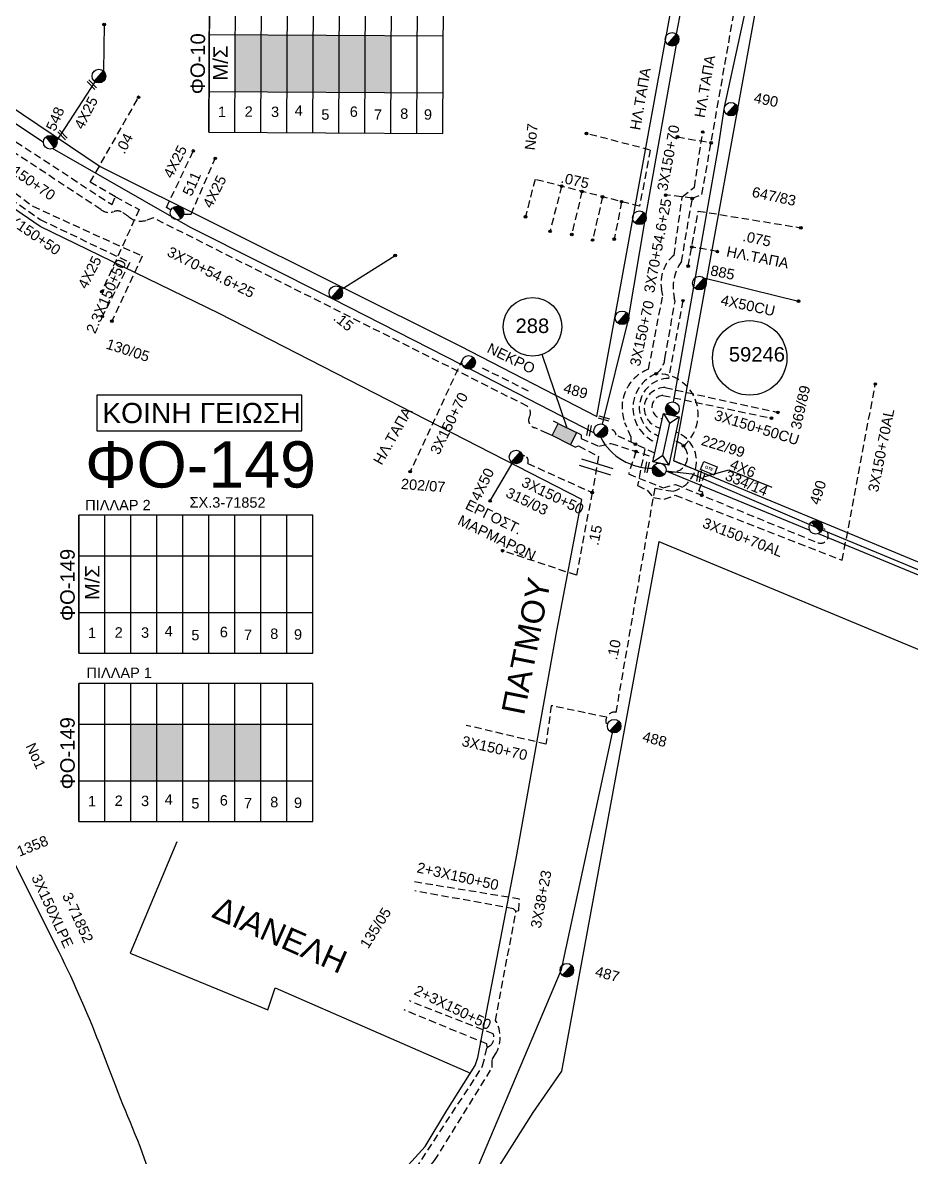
# Model space of a CAD drawing. Header units: millimetres. Extents: x 918 to 3138, y 719 to 1759.
# Drawn here: x 1673.2 to 1827, y 1081.1 to 1277.4 of the extents above; entities that cross this region are included whole.
import ezdxf
from ezdxf.enums import TextEntityAlignment as Align

# ---------------------------------------------------------------- set-up
doc = ezdxf.new("R2010")
doc.units = ezdxf.units.MM
doc.header["$LTSCALE"] = 0.5
doc.linetypes.add('DASHED', pattern=[19.05, 12.7, -6.35])
for name, color, linetype in [('Link Box 4 Διευθύνσεων', 7, 'Continuous'), ('Pillar OTE', 7, 'Continuous'), ('Άγνωστα', 7, 'Continuous'), ('Ασφαλειοκιβώτια Χ.Τ 9 αναχωρήσεων', 7, 'Continuous'), ('Γυμνά εναέρια ΧΤ (3Φ)   4x50CU', 7, 'Continuous'), ('Επιγραφές - Σχήματα', 7, 'Continuous'), ('Καλώδια ΧΤ   3x150+50AL', 7, 'DASHED'), ('Καλώδια ΧΤ   3x150+50CU', 7, 'DASHED'), ('Καλώδια ΧΤ   3x150+70AL', 7, 'DASHED'), ('Μηχανική τομή', 7, 'Continuous'), ('Στύλος ΦΜ', 7, 'Continuous'), ('Στύλος ΦΜ @ 1', 7, 'Continuous'), ('Συνδέσεις', 7, 'Continuous'), ('Συνεστραμμένα ΧΤ   3x70+54.6+25 AL', 7, 'SYN_LINE'), ('Τομή', 7, 'Continuous'), ('Υποσταθμός εναέριος 2 στύλων', 7, 'Continuous'), ('Υποσταθμός πόλεως', 7, 'Continuous'), ('Υπόβαθρο ΔΕΗ', 7, 'Continuous'), ('Υπόγεια Καλώδια Δικτύου ΧΤ   .04', 7, 'DASHED'), ('Υπόγεια Καλώδια Δικτύου ΧΤ   .10', 7, 'DASHED'), ('Υπόγεια Καλώδια Δικτύου ΧΤ   .15', 7, 'DASHED'), ('Υπόγεια καλώδια Παροχών ΧΤ   .075', 7, 'DASHED'), ('Υπόγεια καλώδια Παροχών ΧΤ   4x25', 7, 'DASHED'), ('Υπόγεια καλώδια Παροχών ΧΤ   4x6', 7, 'DASHED')]:
    doc.layers.add(name, color=color, linetype=linetype)
doc.styles.add('arial', font='ARIAL.TTF')
doc.styles.get("Standard").update_dxf_attribs({"font": 'ARIAL.TTF'})
doc.linetypes.add('SYN_LINE', pattern='A,0.5,-0.0001,["/\\/\\/\\/",Standard,S=0.1,R=0,X=0,Y=-0.05],-0.25', length=0.7501)
doc.dimstyles.new('ISO-25', dxfattribs={"dimtxt": 2.5, "dimasz": 2.5, "dimexe": 1.25, "dimexo": 0.625, "dimtad": 1, "dimtxsty": 'Standard', "dimcen": 2.5, "dimadec": 0, "dimazin": 0, "dimtfac": 1, "dimtmove": 0, "dimatfit": 3, "dimfxl": 1, "dimarcsym": 0})

# ---------------------------------------------------------------- blocks, each defined once
blk = doc.blocks.new('ΑΣΦΑΛΕΙΟΚΙΒΩΤΙΟ ΥΠΟΣΤΑΘΜΟΥ 9 ΑΝΑΧΩΡΗΣΕΩΝ')
at = {"layer": 'Ασφαλειοκιβώτια Χ.Τ 9 αναχωρήσεων', "ltscale": 40}
for p, q in [((-23.8, 40.36), (24.02, 40.36)), ((-9.72, 40.36), (-9.72, -40.64)), ((9.94, 40.36), (9.94, -40.64)), ((-23.8, 31.36), (24.02, 31.36)), ((-23.8, 22.36), (24.02, 22.36)), ((-23.8, 13.36), (24.02, 13.36)), ((-23.8, 4.36), (24.02, 4.36)), ((-23.8, -4.64), (24.02, -4.64)), ((-23.8, -13.64), (24.02, -13.64)), ((-23.8, -22.64), (24.02, -22.64)), ((-23.8, -31.64), (24.02, -31.64))]:
    blk.add_line(p, q, dxfattribs=at)
at = {"layer": 'Ασφαλειοκιβώτια Χ.Τ 9 αναχωρήσεων'}
blk.add_lwpolyline([(-23.8, -40.64), (24.02, -40.64), (24.02, 40.36), (-23.8, 40.36)], close=True, dxfattribs=at)
for s, p in [('1', (-18.54, 37.25)), ('2', (-18.39, 27.98)), ('3', (-18.45, 18.85)), ('4', (-17.96, 10.67)), ('5', (-19.3, 1.44)), ('6', (-18.25, -8.4)), ('7', (-19.23, -16.79)), ('8', (-18.84, -25.86)), ('9', (-19.09, -34.08))]:
    blk.add_text(s, height=3.6, rotation=270, dxfattribs=at).set_placement(p)
at = {"layer": 'Ασφαλειοκιβώτια Χ.Τ 9 αναχωρήσεων', "ltscale": 40}
for tag, height, p in [('ΟΝΟΜΑ', 5, (-0.16, 44.31)), ('ΚΕΙΜΕΝΟ 1', 2, (17.06, 35.59)), ('ΚΕΙΜΕΝΟ 2', 2, (17.06, 26.88)), ('ΚΕΙΜΕΝΟ 3', 2, (17.06, 17.69)), ('ΚΕΙΜΕΝΟ 4', 2, (17.06, 8.71)), ('ΚΕΙΜΕΝΟ 5', 2, (17.06, -0.13)), ('ΚΕΙΜΕΝΟ 6', 2, (17.06, -9.05)), ('ΚΕΙΜΕΝΟ 7', 2, (17.06, -18.13)), ('ΚΕΙΜΕΝΟ 8', 2, (17.06, -26.85)), ('ΚΕΙΜΕΝΟ 9', 2, (17.06, -35.99)), ('ΣΧ', 2, (-0.1, -42.64))]:
    blk.add_attdef(tag, text='', height=height, dxfattribs=at).set_placement(p, align=Align.MIDDLE_CENTER)
blk = doc.blocks.new('ΜΗΧΑΝΙΚΗ ΤΟΜΗ')
at = {"layer": 'Μηχανική τομή', "ltscale": 40}
for p, q in [((-1.89, 0.78), (1.89, 0.78)), ((1.89, 0), (-1.89, 0))]:
    blk.add_line(p, q, dxfattribs=at)
blk = doc.blocks.new('ΥΠΑΡΧΩΝ ΤΣΙΜΕΝΤΕΝΙΟΣ ΣΤΥΛΟΣ')
at = {"layer": 'Στύλος ΦΜ'}
blk.add_hatch(color=7, dxfattribs=at).paths.add_polyline_path([(-1.29, -2.28, 0.574793), (2.62, 0, 0.268822), (1.3, 2.27)])
at = {"layer": 'Στύλος ΦΜ', "color": 7}
blk.add_line((-1.29, -2.28), (1.3, 2.27), dxfattribs=at)
blk.add_circle((0, 0), 2.62, dxfattribs=at)
at = {"layer": 'Στύλος ΦΜ', "flags": 4}
for tag, p in [('ΑΡΙΘΜΟΣ', (-4.68, 8.05)), ('ΤΥΠΟΣ', (-4.91, 3.03))]:
    blk.add_attdef(tag, p, '', height=4, dxfattribs=at)
blk = doc.blocks.new('ΥΠΟΣΤΑΘΜΟΣ ΕΝΑΕΡΙΟΣ ΕΠΙ 2 ΣΤΥΛΩΝ')
at = {"layer": 'Υποσταθμός εναέριος 2 στύλων', "linetype": 'Continuous'}
for points in [[(-11.97, -2.11, 0.574793), (-8.45, -0.07, 0.268822), (-9.64, 1.98)], [(9.68, -2.15, 0.574793), (13.19, -0.1, 0.268822), (12.01, 1.95)]]:
    blk.add_hatch(color=256, dxfattribs=at).paths.add_polyline_path(points)
for p, q in [((-11.97, -2.11), (-9.64, 1.98)), ((9.68, -2.15), (12.01, 1.95))]:
    blk.add_line(p, q, dxfattribs=at)
for centre in [(-10.81, -0.07), (10.84, -0.1)]:
    blk.add_circle(centre, 2.36, dxfattribs=at)
at = {"layer": 'Υποσταθμός πόλεως', "linetype": 'Continuous', "ltscale": 40}
blk.add_lwpolyline([(-8.57, 2.82), (8.57, 2.82), (8.57, -2.82), (-8.57, -2.82)], close=True, dxfattribs=at)
for points in [[(-5.75, 0), (-8.57, 2.82)], [(-8.57, -2.82), (-5.75, 0)], [(-5.75, 0), (5.75, 0)], [(5.75, 0), (8.57, 2.82)], [(8.57, -2.82), (5.75, 0)]]:
    blk.add_lwpolyline(points, dxfattribs=at)
at = {"layer": 'Υποσταθμός εναέριος 2 στύλων', "ltscale": 40, "flags": 1}
for tag, p in [('ΜΕΤΑΣΧΗΜΑΤΙΣΜΟΣ', (14.09, 2.51)), ('ΙΣΧΥΣ', (14.07, -0.28)), ('ΑΡΙΘΜΟΣ', (14.19, -3))]:
    blk.add_attdef(tag, p, '', height=1.8, dxfattribs=at)
blk = doc.blocks.new('LINK BOX 4 ΑΝΑΧΩΡΗΣΕΩΝ')
at = {"layer": 'Link Box 4 Διευθύνσεων', "ltscale": 40}
blk.add_hatch(color=256, dxfattribs=at).paths.add_polyline_path([(-3.54, 0), (-3.54, -4.67), (3.54, -4.67), (3.54, 0)])
for p, q in [((-3.54, 0), (-5.33, 0)), ((5.33, 0), (3.54, 0)), ((-3.54, -4.67), (-5.33, -4.67)), ((5.33, -4.67), (3.54, -4.67))]:
    blk.add_line(p, q, dxfattribs=at)
blk.add_lwpolyline([(-3.54, -4.67), (-3.54, 0), (3.54, 0), (3.54, -4.67)], close=True, dxfattribs=at)
blk = doc.blocks.new('_ΣΥΝΔΕΣΗ')
at = {"layer": 'Συνδέσεις', "linetype": 'SYN_LINE', "ltscale": 40}
blk.add_hatch(color=256, dxfattribs=at).paths.add_polyline_path([(0.5, -0.01, 1), (-0.5, -0.01, 1)])
at = {"layer": 'Συνδέσεις'}
blk.add_circle((0, -0.01), 0.5, dxfattribs=at)
blk = doc.blocks.new('ΤΟΜΗ')
at = {"layer": 'Τομή', "ltscale": 40}
for p, q in [((-5.68, 0), (5.68, 0)), ((5.68, -2.33), (-5.68, -2.33))]:
    blk.add_line(p, q, dxfattribs=at)
blk = doc.blocks.new('TSONTA XT1')
at = {"ltscale": 40}
h = blk.add_hatch(color=256, dxfattribs=at)
h.dxf.hatch_style = 1
h.paths.add_polyline_path([(595.96, 2487.66), (597.07, 2488.77), (595.96, 2489.87), (594.85, 2488.77)])
blk.add_lwpolyline([(594.85, 2488.77), (595.96, 2489.87), (597.07, 2488.77), (595.96, 2487.66)], close=True, dxfattribs=at)
blk = doc.blocks.new('PILLAR ΟΤΕ')
at = {"layer": 'Pillar OTE', "ltscale": 40}
blk.add_lwpolyline([(-3.31, 2.02), (3.39, 2.02), (3.39, -1.99), (-3.31, -1.99)], close=True, dxfattribs=at)
at = {"layer": 'Pillar OTE', "insert": (-1.81, 0.71), "char_height": 1.3575, "width": 109.961, "attachment_point": 1}
blk.add_mtext('{\\fArial|b1|i0|c161|p34;OTE}', dxfattribs=at)

msp = doc.modelspace()

# ---------------------------------------------------------------- hatches: boundary and pattern name
at = {"layer": 'Ασφαλειοκιβώτια Χ.Τ 9 αναχωρήσεων', "ltscale": 40}
for color, points in [(151, [(1710, 1275.28), (1709.95, 1265.45), (1714.45, 1265.43), (1714.5, 1275.26)]), (27, [(1714.5, 1275.26), (1714.45, 1265.43), (1718.95, 1265.41), (1719, 1275.23)]), (2, [(1719, 1275.23), (1718.95, 1265.41), (1723.45, 1265.38), (1723.5, 1275.21)]), (1, [(1723.5, 1275.21), (1723.45, 1265.38), (1727.95, 1265.36), (1728, 1275.19)]), (173, [(1728, 1275.19), (1727.95, 1265.36), (1732.45, 1265.34), (1732.5, 1275.16)]), (30, [(1732.5, 1275.16), (1732.45, 1265.34), (1736.95, 1265.31), (1737, 1275.14)])]:
    msp.add_hatch(color=color, dxfattribs=at).paths.add_polyline_path(points)
at = {"layer": 'Επιγραφές - Σχήματα', "linetype": 'DASHED', "ltscale": 0.2}
h = msp.add_hatch(color=1, dxfattribs=at)
h.dxf.hatch_style = 1
h.paths.add_polyline_path([(1691.94, 1146.19), (1696.44, 1146.19), (1696.44, 1156.02), (1691.94, 1156.02)])
h = msp.add_hatch(color=30, dxfattribs=at)
h.dxf.hatch_style = 1
h.paths.add_polyline_path([(1700.94, 1156.02), (1696.44, 1156.02), (1696.44, 1146.19), (1700.94, 1146.19)])
h = msp.add_hatch(color=85, dxfattribs=at)
h.dxf.hatch_style = 1
h.paths.add_polyline_path([(1709.94, 1156.02), (1705.44, 1156.02), (1705.44, 1146.19), (1709.94, 1146.19)])
h = msp.add_hatch(color=151, dxfattribs=at)
h.dxf.hatch_style = 1
h.paths.add_polyline_path([(1714.44, 1156.02), (1709.94, 1156.02), (1709.94, 1146.19), (1714.44, 1146.19)])

# ---------------------------------------------------------------- linework, layer by layer
at = {"layer": 'Άγνωστα', "color": 7, "linetype": 'DASHED', "ltscale": 0.2}
for p, q in [((1786.53, 1257.62), (1792.35, 1256.6)), ((1789.11, 1247.01), (1784.49, 1247.57))]:
    msp.add_line(p, q, dxfattribs=at)
at = {"layer": 'Άγνωστα', "color": 151, "linetype": 'DASHED', "ltscale": 0.2}
for points in [[(1659.96, 1264.31, 0.241017), (1661.42, 1263.22, -0.139445), (1664.06, 1261.95), (1688.67, 1245.9), (1689.26, 1247.24)], [(1781.54, 1217.43), (1783.99, 1230.18), (1783.78, 1231.32, -0.275599), (1785.94, 1237.16), (1787.37, 1247.26), (1789.46, 1248.91), (1790.91, 1258.47)], [(1778.52, 1204.8), (1778.52, 1205.64), (1777.45, 1208.13, -0.419805), (1781.54, 1217.43)]]:
    msp.add_lwpolyline(points, format="xyb", dxfattribs=at)
at = {"layer": 'Άγνωστα', "color": 1, "linetype": 'DASHED', "ltscale": 0.2}
for points in [[(1764.04, 1206.32), (1761.83, 1207.3, -0.510052), (1760.92, 1209.17, 0.345814), (1760.55, 1211.01), (1695.83, 1243.59), (1694.7, 1243.21, -0.261149), (1691.57, 1243.78, 0.057368), (1690.25, 1244.64, 0.227346), (1688.92, 1244.67, -0.257715), (1686.75, 1245.03), (1664.61, 1259.6)], [(1759.71, 1202.58), (1760.08, 1202.45, -0.45249), (1760.61, 1201.11), (1771.76, 1196.08)]]:
    msp.add_lwpolyline(points, format="xyb", dxfattribs=at)
msp.add_lwpolyline([(1781.82, 1255.33), (1770.77, 1258.21)], dxfattribs=at)
at = {"layer": 'Άγνωστα', "color": 151, "linetype": 'DASHED', "ltscale": 0.2}
for points in [[(1689.26, 1247.24), (1693.36, 1245.07), (1686.9, 1230.85)], [(1782.6, 1202.87), (1775.91, 1206.03)]]:
    msp.add_lwpolyline(points, dxfattribs=at)
at = {"layer": 'Άγνωστα', "color": 1, "linetype": 'SYN_LINE', "ltscale": 10}
msp.add_lwpolyline([(1754.1, 1194.62), (1758.59, 1202.23)], dxfattribs=at)
at = {"layer": 'Άγνωστα', "color": 30, "linetype": 'DASHED', "ltscale": 0.2}
for points in [[(1774.27, 1157.19), (1764.7, 1159.2), (1763.76, 1152.56), (1749.95, 1155.8)], [(1753.59, 1100.07), (1753.57, 1100.67), (1739.21, 1106.55)]]:
    msp.add_lwpolyline(points, dxfattribs=at)
at = {"layer": 'Άγνωστα', "color": 30, "ltscale": 40}
msp.add_lwpolyline([(1752.18, 1079.78), (1766.49, 1113.54), (1775.28, 1154.52)], dxfattribs=at)
at = {"layer": 'Άγνωστα', "color": 27, "linetype": 'DASHED', "ltscale": 0.2}
for points in [[(1758.58, 1123.67), (1759.07, 1123.78), (1759.21, 1125.74), (1741.04, 1128.7)], [(1758.58, 1123.67), (1758.17, 1124.08), (1741.07, 1127.14)]]:
    msp.add_lwpolyline(points, dxfattribs=at)
msp.add_lwpolyline([(1672.46, 989.4), (1673.45, 989.29, 0.237477), (1679.8, 991.6, 0.320804), (1680.77, 998.79, -0.004761), (1679.89, 1000.48), (1713.12, 1039.74), (1712.22, 1042.46), (1731.48, 1064.89), (1739.94, 1075.3), (1744.51, 1080.49), (1754.49, 1096.62), (1754.44, 1097.99), (1754.99, 1098.86, 0.28328), (1755.06, 1104.71), (1758.58, 1123.67)], format="xyb", dxfattribs=at)
at = {"layer": 'Άγνωστα', "color": 30, "linetype": 'DASHED', "ltscale": 0.2}
for points in [[(1753.59, 1100.07), (1753.97, 1100.3, 0.374496), (1754.65, 1102.42), (1740.16, 1108.11)], [(1673.03, 990.09), (1674.17, 990.11, 0.699562), (1677.84, 1000.75), (1689.04, 1014.27), (1711.08, 1040.02), (1709.78, 1041.55), (1715.09, 1047.92), (1715.12, 1048.7, -0.586772), (1719.34, 1052.94), (1736.97, 1074.46), (1736.77, 1075.07, -0.64982), (1741.26, 1079.09), (1751.64, 1094.99), (1752.82, 1096.86), (1753.59, 1100.07)]]:
    msp.add_lwpolyline(points, format="xyb", dxfattribs=at)
at = {"layer": 'Άγνωστα', "color": 151, "linetype": 'DASHED', "ltscale": 0.2}
msp.add_arc((1774.85, 1205.97), 1.05, 3.4252, 113.8326, dxfattribs=at)
at = {"layer": 'Γυμνά εναέρια ΧΤ (3Φ)   4x50CU', "color": 173, "linetype": 'SYN_LINE', "ltscale": 15}
msp.add_lwpolyline([(1791.11, 1233.2), (1807.47, 1229.2)], dxfattribs=at)
at = {"layer": 'Επιγραφές - Σχήματα', "color": 7, "linetype": 'SYN_LINE', "ltscale": 10}
msp.add_line((1687.32, 1277.07), (1687.18, 1269.01), dxfattribs=at)
at = {"layer": 'Επιγραφές - Σχήματα', "color": 7, "linetype": 'DASHED', "ltscale": 0.2}
for p, q in [((1793.44, 1237.77), (1789.01, 1238.57)), ((1752.73, 1217.67), (1760.81, 1213.64))]:
    msp.add_line(p, q, dxfattribs=at)
at = {"layer": 'Επιγραφές - Σχήματα', "ltscale": 0.2}
msp.add_line((1767.47, 1207.23), (1763.1, 1219.98), dxfattribs=at)
at = {"layer": 'Επιγραφές - Σχήματα', "color": 7, "linetype": 'DASHED', "ltscale": 0.2}
msp.add_lwpolyline([(1788.41, 1235.24), (1790.13, 1244.79), (1807.88, 1241.89)], dxfattribs=at)
at = {"layer": 'Επιγραφές - Σχήματα', "color": 190}
msp.add_lwpolyline([(1686.03, 1206.76), (1721.54, 1206.76), (1721.54, 1212.94), (1686.03, 1212.94)], close=True, dxfattribs=at)
at = {"layer": 'Επιγραφές - Σχήματα', "ltscale": 0.2}
for centre, radius in [((1761.46, 1224.77), 5.07), ((1799.04, 1219.38), 6.44)]:
    msp.add_circle(centre, radius, dxfattribs=at)
at = {"layer": 'Επιγραφές - Σχήματα', "color": 6, "linetype": 'DASHED', "ltscale": 0.2}
for centre, radius, start, end in [((1783.08, 1209.59), 7.04, 309.5314, 91.8144), ((1785.59, 1202.32), 2.7, 247.1168, 82.5684)]:
    msp.add_arc(centre, radius, start, end, dxfattribs=at)
at = {"layer": 'Καλώδια ΧΤ   3x150+50AL', "color": 2, "linetype": 'DASHED', "ltscale": 0.2}
msp.add_lwpolyline([(1660.52, 1251.56), (1660.74, 1250.87, 0.651292), (1666.42, 1250.25), (1676.26, 1243.31), (1691.76, 1235.89), (1691.76, 1235.89)], format="xyb", dxfattribs=at)
at = {"layer": 'Καλώδια ΧΤ   3x150+50AL', "color": 30, "linetype": 'DASHED', "ltscale": 0.2}
for points in [[(1664.95, 1251.47), (1667.3, 1251.39), (1674.97, 1245.61), (1693.88, 1236.99)], [(1693.88, 1236.99), (1688.66, 1225.74)]]:
    msp.add_lwpolyline(points, dxfattribs=at)
at = {"layer": 'Καλώδια ΧΤ   3x150+50AL', "color": 2, "linetype": 'DASHED', "ltscale": 0.2}
msp.add_lwpolyline([(1691.76, 1235.89), (1686.98, 1226.52)], dxfattribs=at)
at = {"layer": 'Καλώδια ΧΤ   3x150+50AL', "color": 7, "ltscale": 0.2}
msp.add_lwpolyline([(1785.93, 1201.56), (1790.55, 1199.65)], dxfattribs=at)
at = {"layer": 'Καλώδια ΧΤ   3x150+50CU', "color": 27, "ltscale": 0.2}
msp.add_lwpolyline([(1783.55, 1207.24, -0.913083), (1784.43, 1214.23), (1803.92, 1209.94)], format="xyb", dxfattribs=at)
at = {"layer": 'Καλώδια ΧΤ   3x150+50CU', "color": 85, "ltscale": 0.2}
msp.add_lwpolyline([(1783.89, 1208.86, -0.910705), (1784.01, 1212.88), (1802.79, 1208.95)], format="xyb", dxfattribs=at)
at = {"layer": 'Καλώδια ΧΤ   3x150+70AL', "color": 62, "ltscale": 0.2}
msp.add_line((1810.84, 1187.4), (1810.84, 1187.4), dxfattribs=at)
at = {"layer": 'Καλώδια ΧΤ   3x150+70AL', "color": 1, "linetype": 'DASHED', "ltscale": 0.2}
msp.add_lwpolyline([(1781.82, 1255.33), (1779.97, 1245.6)], dxfattribs=at)
at = {"layer": 'Καλώδια ΧΤ   3x150+70AL', "color": 7, "linetype": 'DASHED', "ltscale": 0.2}
msp.add_lwpolyline([(1749.37, 1219.2), (1740.27, 1199.7)], dxfattribs=at)
at = {"layer": 'Καλώδια ΧΤ   3x150+70AL', "color": 151, "ltscale": 0.2}
msp.add_lwpolyline([(1780.91, 1203.67), (1779.61, 1197.27), (1781.28, 1196.49), (1782.37, 1195.21), (1784.23, 1194.91), (1786.14, 1195.63), (1815.06, 1184.36), (1820.78, 1214.85)], dxfattribs=at)
at = {"layer": 'Καλώδια ΧΤ   3x150+70AL', "color": 62, "ltscale": 0.2}
msp.add_lwpolyline([(1769.85, 1206.05), (1769.85, 1205.42), (1772.93, 1204.12), (1775.02, 1204.59), (1782.46, 1202.18)], dxfattribs=at)
msp.add_lwpolyline([(1779.35, 1203.19), (1778.08, 1199.29), (1784.05, 1196.91), (1786.21, 1197.47), (1810.84, 1187.4, 0.993314), (1811.84, 1189.82, -0.661973)], format="xyb", dxfattribs=at)
at = {"layer": 'Συνεστραμμένα ΧΤ   3x70+54.6+25 AL', "color": 62, "ltscale": 20}
for points in [[(1786.39, 1275.38), (1790.4, 1296.46)], [(1784.54, 1199.83), (1809.43, 1189.56)], [(1810.87, 1188.97), (1846.07, 1174.44)]]:
    msp.add_lwpolyline(points, dxfattribs=at)
at = {"layer": 'Συνεστραμμένα ΧΤ   3x70+54.6+25 AL', "color": 1, "ltscale": 20}
for points in [[(1778.03, 1225.81), (1781.01, 1243.59), (1786.39, 1273.61)], [(1773.58, 1207.9), (1778.03, 1225.81)]]:
    msp.add_lwpolyline(points, dxfattribs=at)
at = {"layer": 'Συνεστραμμένα ΧΤ   3x70+54.6+25 AL', "color": 6, "ltscale": 20}
msp.add_lwpolyline([(1784.54, 1199.83), (1789.04, 1199.31), (1810.48, 1190.08), (1844.6, 1175.98)], dxfattribs=at)
at = {"layer": 'Συνεστραμμένα ΧΤ   3x70+54.6+25 AL', "color": 1, "ltscale": 10}
msp.add_arc((1782.15, 1210.4), 10.12, 208.3764, 270.4775, dxfattribs=at)
at = {"layer": 'Υπόβαθρο ΔΕΗ'}
for points in [[(1636.83, 1290.74), (1638.08, 1285.17), (1686.63, 1252.49), (1748.85, 1221.48), (1772.57, 1209.21), (1796.73, 1341.74), (1732.17, 1341.63), (1679.39, 1341.65), (1636.83, 1290.74)], [(1737.61, 1077.18), (1742.86, 1082.94), (1746.61, 1089.14), (1751.54, 1096.96), (1752.01, 1098.32), (1758.64, 1132.77), (1765.66, 1172.14), (1769.96, 1194.9), (1707.21, 1227.07), (1676.21, 1242.11), (1637.27, 1268.76)], [(1795.44, 1200), (1802.87, 1197.02)], [(1783.3, 1187.61), (1949.75, 1118.46), (1962.45, 1062.39), (2077.19, 989.74), (1893.98, 739.52)], [(1699.86, 1135.63), (1691.8, 1116.38), (1715.64, 1106.55), (1716.91, 1110.36), (1750.69, 1095.61)]]:
    msp.add_lwpolyline(points, dxfattribs=at)
for points in [[(1785.93, 1201.56), (1811.11, 1340.29), (1925.22, 1318.17), (1934.99, 1143.78), (1935.09, 1142.59, -0.616311), (1931.88, 1140.64), (1833.11, 1182.02), (1785.93, 1201.56)], [(1783.3, 1187.61), (1766.45, 1095.94), (1761.52, 1088.82), (1751.05, 1072.3), (1739.71, 1054.53), (1729.33, 1040.23), (1707.48, 1009.6), (1690.32, 985.98), (1685.2, 978.6), (1761.94, 917.29), (1766.53, 915.52, -0.027254), (1780.26, 909.34, -0.087857), (1792.08, 900.3, -0.082193), (1817.11, 861.98), (1834.54, 815.63, 0.02107), (1844.76, 791.58, 0.082387), (1878.72, 738.74)], [(1671.22, 1133.04), (1679.45, 1116.59, -0.025569), (1686.83, 1099.71, 0.009178), (1693.51, 1082.97, 0.004165), (1698.98, 1067.27, -0.001687)]]:
    msp.add_lwpolyline(points, format="xyb", dxfattribs=at)
at = {"layer": 'Υπόγεια Καλώδια Δικτύου ΧΤ   .04', "color": 151, "ltscale": 0.2}
msp.add_lwpolyline([(1689.26, 1247.24), (1684.91, 1249.79), (1693.26, 1264.47)], dxfattribs=at)
at = {"layer": 'Υπόγεια Καλώδια Δικτύου ΧΤ   .10', "color": 30, "ltscale": 0.2}
for points in [[(1785.78, 1196.3, 0.743478), (1786.27, 1206.52)], [(1774.4, 1155.74, -0.671244), (1775.92, 1158.05), (1782.65, 1196.84), (1785.78, 1196.3)]]:
    msp.add_lwpolyline(points, format="xyb", dxfattribs=at)
at = {"layer": 'Υπόγεια Καλώδια Δικτύου ΧΤ   .15', "color": 27, "linetype": 'SYN_LINE', "ltscale": 10}
msp.add_lwpolyline([(1676.8, 1256.63), (1668.93, 1261.89)], dxfattribs=at)
at = {"layer": 'Υπόγεια Καλώδια Δικτύου ΧΤ   .15', "color": 27, "linetype": 'SYN_LINE', "ltscale": 20}
msp.add_lwpolyline([(1772.17, 1206.34), (1749.31, 1218.14), (1726.84, 1229.62), (1702.24, 1241.94), (1678.39, 1255.59)], dxfattribs=at)
at = {"layer": 'Υπόγεια Καλώδια Δικτύου ΧΤ   .15', "color": 27, "linetype": 'SYN_LINE', "ltscale": 15}
msp.add_lwpolyline([(1727.41, 1230.64), (1737.68, 1237.1)], dxfattribs=at)
at = {"layer": 'Υπόγεια Καλώδια Δικτύου ΧΤ   .15', "color": 1, "linetype": 'DASHED', "ltscale": 0.2}
msp.add_lwpolyline([(1768.82, 1203.95), (1769.43, 1204.15), (1772.89, 1202.3), (1771.76, 1196.08), (1769.04, 1181.79)], dxfattribs=at)
at = {"layer": 'Υπόγεια Καλώδια Δικτύου ΧΤ   .15', "color": 1, "ltscale": 0.2}
msp.add_lwpolyline([(1769.04, 1181.79), (1756.27, 1186.01)], dxfattribs=at)
at = {"layer": 'Υπόγεια καλώδια Παροχών ΧΤ   .075', "color": 173, "ltscale": 0.2}
msp.add_line((1787.48, 1229.26), (1784.97, 1215.82), dxfattribs=at)
at = {"layer": 'Υπόγεια καλώδια Παροχών ΧΤ   .075', "color": 6, "ltscale": 0.2}
msp.add_lwpolyline([(1783, 1204.69, -0.686963), (1782.86, 1216.63, 0.215662), (1784.37, 1219.29), (1786.11, 1229.15), (1785.97, 1229.78, -0.211886), (1787.23, 1236.04), (1789.11, 1247.01), (1790.78, 1247.65), (1799.51, 1297.24), (1811.28, 1359.96), (1815.17, 1378.64), (1794.37, 1383.21)], format="xyb", dxfattribs=at)
at = {"layer": 'Υπόγεια καλώδια Παροχών ΧΤ   .075', "color": 173, "linetype": 'Continuous', "ltscale": 0.2}
msp.add_lwpolyline([(1785.86, 1211.74), (1793.57, 1255.55), (1794.66, 1262.73), (1799.72, 1285.84)], dxfattribs=at)
at = {"layer": 'Υπόγεια καλώδια Παροχών ΧΤ   .075', "color": 1, "linetype": 'DASHED', "ltscale": 0.2}
msp.add_lwpolyline([(1779.97, 1245.6), (1761.89, 1250.27), (1760.22, 1243.79)], dxfattribs=at)
at = {"layer": 'Υπόγεια καλώδια Παροχών ΧΤ   .075', "color": 1, "ltscale": 0.2}
for points in [[(1766.49, 1249.08), (1764.48, 1241.28)], [(1770.01, 1248.18), (1768.23, 1240.72)], [(1773.58, 1247.25), (1771.85, 1239.77)], [(1776.87, 1246.4), (1775.59, 1239.9)]]:
    msp.add_lwpolyline(points, dxfattribs=at)
at = {"layer": 'Υπόγεια καλώδια Παροχών ΧΤ   .075', "color": 173, "ltscale": 0.2}
msp.add_lwpolyline([(1783.23, 1205.78), (1782.72, 1206.1, -0.779094), (1784.97, 1215.82)], format="xyb", dxfattribs=at)
at = {"layer": 'Υπόγεια καλώδια Παροχών ΧΤ   4x25', "color": 27, "linetype": 'SYN_LINE', "ltscale": 15}
msp.add_lwpolyline([(1679.12, 1256.96), (1685.76, 1267.14)], dxfattribs=at)
at = {"layer": 'Υπόγεια καλώδια Παροχών ΧΤ   4x25', "color": 27, "ltscale": 0.2}
for points in [[(1698.85, 1244.93), (1698.09, 1245.38), (1702.74, 1255.18)], [(1701.08, 1244.23), (1702.34, 1244.23), (1706.54, 1253.9)]]:
    msp.add_lwpolyline(points, dxfattribs=at)
at = {"layer": 'Υπόγεια καλώδια Παροχών ΧΤ   4x6', "color": 62, "linetype": 'DASHED', "ltscale": 0.2}
msp.add_lwpolyline([(1790.84, 1195.9), (1790.92, 1196.12), (1790.24, 1196.37), (1791.45, 1199.68)], dxfattribs=at)

# ---------------------------------------------------------------- block references
at = {"layer": 'Link Box 4 Διευθύνσεων', "xscale": 0.5, "yscale": 0.5, "zscale": 0.5, "rotation": 333.6604615449874}
msp.add_blockref('LINK BOX 4 ΑΝΑΧΩΡΗΣΕΩΝ', (1767.47, 1207.23), dxfattribs=at)
at = {"layer": 'Pillar OTE', "xscale": 0.3749999999999999, "yscale": 0.3749999999999999, "zscale": 0.3749999999999999, "rotation": 337.9932053993295}
msp.add_blockref('PILLAR ΟΤΕ', (1791.96, 1200.28), dxfattribs=at)
at = {"layer": 'Ασφαλειοκιβώτια Χ.Τ 9 αναχωρήσεων'}
for p, xscale, yscale, zscale, rotation, values in [((1725.66, 1270.23), 0.4999999999999999, 0.4999999999999999, 0.4999999999999999, 89.70135055606067, {'ΟΝΟΜΑ': 'ΦΟ-10'}), ((1703.12, 1180.17), 0.5, 0.5, 0.5, 90, {'ΟΝΟΜΑ': 'ΦΟ-149'}), ((1703.12, 1151.05), 0.5, 0.5, 0.5, 90, {'ΟΝΟΜΑ': 'ΦΟ-149'})]:
    msp.add_blockref('ΑΣΦΑΛΕΙΟΚΙΒΩΤΙΟ ΥΠΟΣΤΑΘΜΟΥ 9 ΑΝΑΧΩΡΗΣΕΩΝ', p, dxfattribs=dict(at, xscale=xscale, yscale=yscale, zscale=zscale, rotation=rotation)).add_auto_attribs(values)
at = {"layer": 'Μηχανική τομή'}
for p, xscale, yscale, zscale, rotation in [((1685.32, 1266.77), 0.4999999999999983, 0.4999999999999983, 0.4999999999999983, 132.9464639555496), ((1680.24, 1258.09), 0.4999999999999983, 0.4999999999999983, 0.4999999999999983, 132.9464639555496), ((1773.86, 1209.08), 0.4999999999999696, 0.4999999999999696, 0.4999999999999696, 164.5847617357653), ((1771.04, 1206.85), 0.4999999999999996, 0.4999999999999996, 0.4999999999999996, 259.0848520262939), ((1781.05, 1200.49), 0.4999999999999997, 0.4999999999999997, 0.4999999999999997, 259.0848520262939), ((1790.07, 1198.96), 0.4999999999999997, 0.4999999999999997, 0.4999999999999997, 259.0848520262939)]:
    msp.add_blockref('ΜΗΧΑΝΙΚΗ ΤΟΜΗ', p, dxfattribs=dict(at, xscale=xscale, yscale=yscale, zscale=zscale, rotation=rotation))
at = {"layer": 'Στύλος ΦΜ @ 1', "ltscale": 40, "xscale": 0.4499999999998179, "yscale": 0.4499999999998179, "zscale": 0.4499999999998179, "rotation": 348.5857474528053}
for p in [(1785.61, 1274.5), (1686.4, 1268.13), (1779.96, 1243.62), (1727.41, 1230.65), (1776.96, 1226.31), (1750.39, 1218.61), (1758.59, 1202.23)]:
    msp.add_blockref('ΥΠΑΡΧΩΝ ΤΣΙΜΕΝΤΕΝΙΟΣ ΣΤΥΛΟΣ', p, dxfattribs=at)
at = {"layer": 'Στύλος ΦΜ @ 1', "ltscale": 40}
ref = msp.add_blockref('ΥΠΑΡΧΩΝ ΤΣΙΜΕΝΤΕΝΙΟΣ ΣΤΥΛΟΣ', (1795.8, 1262.41), dxfattribs=dict(at, xscale=0.4499999999998179, yscale=0.4499999999998179, zscale=0.4499999999998179, rotation=348.5857474528053))
ref.add_attrib('ΤΥΠΟΣ', '490', (1799.64, 1263.57), dxfattribs={"layer": 'Στύλος ΦΜ', "height": 1.8, "rotation": 348.5857, "flags": 4})
ref = msp.add_blockref('ΥΠΑΡΧΩΝ ΤΣΙΜΕΝΤΕΝΙΟΣ ΣΤΥΛΟΣ', (1677.98, 1256.69), dxfattribs=dict(at, xscale=0.449999999999818, yscale=0.449999999999818, zscale=0.449999999999818, rotation=66.41138052589407))
ref.add_attrib('ΤΥΠΟΣ', '548', (1678.81, 1258.46), dxfattribs={"layer": 'Στύλος ΦΜ', "height": 1.8, "rotation": 66.4114, "flags": 4})
ref = msp.add_blockref('ΥΠΑΡΧΩΝ ΤΣΙΜΕΝΤΕΝΙΟΣ ΣΤΥΛΟΣ', (1699.92, 1244.45), dxfattribs=dict(at, xscale=0.4499999999998179, yscale=0.4499999999998179, zscale=0.4499999999998179, rotation=66.03361674019263))
ref.add_attrib('ΤΥΠΟΣ', '511', (1702.43, 1247.22), dxfattribs={"layer": 'Στύλος ΦΜ', "height": 1.8, "rotation": 66.0336, "flags": 4})
ref = msp.add_blockref('ΥΠΑΡΧΩΝ ΤΣΙΜΕΝΤΕΝΙΟΣ ΣΤΥΛΟΣ', (1790.33, 1232.31), dxfattribs=dict(at, xscale=0.4499999999998179, yscale=0.4499999999998179, zscale=0.4499999999998179, rotation=348.5857474528053))
ref.add_attrib('ΤΥΠΟΣ', '885', (1792.11, 1233.69), dxfattribs={"layer": 'Στύλος ΦΜ', "height": 1.8, "rotation": 348.5857, "flags": 4})
ref = msp.add_blockref('ΥΠΑΡΧΩΝ ΤΣΙΜΕΝΤΕΝΙΟΣ ΣΤΥΛΟΣ', (1773.26, 1206.77), dxfattribs=dict(at, xscale=0.449999999999818, yscale=0.449999999999818, zscale=0.449999999999818, rotation=344.3014267924271))
ref.add_attrib('ΤΥΠΟΣ', '489', (1766.66, 1213.4), dxfattribs={"layer": 'Στύλος ΦΜ', "height": 1.8, "rotation": 344.3014, "flags": 4})
ref = msp.add_blockref('ΥΠΑΡΧΩΝ ΤΣΙΜΕΝΤΕΝΙΟΣ ΣΤΥΛΟΣ', (1810.48, 1190.08), dxfattribs=dict(at, xscale=0.449999999999818, yscale=0.449999999999818, zscale=0.449999999999818, rotation=72.59192614882286))
ref.add_attrib('ΤΥΠΟΣ', '490', (1811.06, 1193.83), dxfattribs={"layer": 'Στύλος ΦΜ', "height": 1.8, "rotation": 72.5919, "flags": 4})
ref = msp.add_blockref('ΥΠΑΡΧΩΝ ΤΣΙΜΕΝΤΕΝΙΟΣ ΣΤΥΛΟΣ', (1775.58, 1155.66), dxfattribs=dict(at, xscale=0.4499999999998179, yscale=0.4499999999998179, zscale=0.4499999999998179, rotation=345.4113177361328))
ref.add_attrib('ΤΥΠΟΣ', '488', (1780.34, 1153.06), dxfattribs={"layer": 'Στύλος ΦΜ', "height": 1.8, "rotation": 345.4113, "flags": 4})
ref = msp.add_blockref('ΥΠΑΡΧΩΝ ΤΣΙΜΕΝΤΕΝΙΟΣ ΣΤΥΛΟΣ', (1669.94, 1133.18), dxfattribs=dict(at, xscale=0.449999999999818, yscale=0.449999999999818, zscale=0.449999999999818, rotation=22.08681620432747))
ref.add_attrib('ΤΥΠΟΣ', '1358', (1672.64, 1133.05), dxfattribs={"layer": 'Στύλος ΦΜ', "height": 1.8, "rotation": 22.0868, "flags": 4})
ref = msp.add_blockref('ΥΠΑΡΧΩΝ ΤΣΙΜΕΝΤΕΝΙΟΣ ΣΤΥΛΟΣ', (1767.39, 1113.43), dxfattribs=dict(at, xscale=0.4499999999998179, yscale=0.4499999999998179, zscale=0.4499999999998179, rotation=345.4113177361328))
ref.add_attrib('ΤΥΠΟΣ', '487', (1772.15, 1112.42), dxfattribs={"layer": 'Στύλος ΦΜ', "height": 1.8, "rotation": 345.4113, "flags": 4})
at = {"layer": 'Συνδέσεις', "xscale": 0.4500000000000455, "yscale": 0.4500000000000455, "zscale": 0.4500000000000455}
for p in [(1687.32, 1277.07), (1693.27, 1264.47), (1770.77, 1258.22), (1790.91, 1258.47), (1786.53, 1257.63), (1792.35, 1256.6), (1702.74, 1255.19), (1706.54, 1253.91), (1766.49, 1249.09), (1770.01, 1248.18), (1773.58, 1247.26), (1776.87, 1246.41), (1784.49, 1247.53), (1789.1, 1246.97), (1760.22, 1243.79), (1764.48, 1241.28), (1768.23, 1240.72), (1807.88, 1241.89), (1771.85, 1239.78), (1775.6, 1239.91), (1789.01, 1238.57), (1737.68, 1237.11), (1793.44, 1237.77), (1788.41, 1235.24), (1686.9, 1230.85), (1787.49, 1229.27), (1807.47, 1229.21), (1686.99, 1226.53), (1688.66, 1225.74), (1782.86, 1216.64), (1820.78, 1214.86), (1803.92, 1209.95), (1802.79, 1208.96), (1779.26, 1204.45), (1779.36, 1203.19), (1787.57, 1204.17), (1740.27, 1199.7), (1771.76, 1196.09), (1754.1, 1194.63), (1756.27, 1186.02)]:
    msp.add_blockref('_ΣΥΝΔΕΣΗ', p, dxfattribs=at)
at = {"layer": 'Συνδέσεις', "xscale": 0.2728689596257751, "yscale": 0.2728689596257751, "zscale": 0.2728689596257751, "rotation": 337.7757338105825}
msp.add_blockref('TSONTA XT1', (1383.33, 628.48), dxfattribs=at)
at = {"layer": 'Τομή', "xscale": 0.4999999999999498, "yscale": 0.4999999999999498, "zscale": 0.4999999999999498, "rotation": 342.8855361227602}
msp.add_blockref('ΤΟΜΗ', (1772.65, 1201.05), dxfattribs=at)
at = {"layer": 'Υποσταθμός εναέριος 2 στύλων', "xscale": 0.4999999999999998, "yscale": 0.4999999999999998, "zscale": 0.4999999999999998, "rotation": 257.8596380875337}
msp.add_blockref('ΥΠΟΣΤΑΘΜΟΣ ΕΝΑΕΡΙΟΣ ΕΠΙ 2 ΣΤΥΛΩΝ', (1784.57, 1205.29), dxfattribs=at)

# ---------------------------------------------------------------- texts
at = {"layer": 'Άγνωστα', "ltscale": 40, "char_height": 1.8, "width": 17.1868, "attachment_point": 1, "style": 'arial'}
for s, insert, rotation in [('3X150+70', (1669.58, 1254.54), 325.4164), ('647/83', (1799.68, 1249.02), 347.8948), ('3X70+54.6+25', (1698.85, 1238.72), 333.2373), ('3X150+70', (1778.26, 1218.19), 77.5221), ('4Χ6', (1796.14, 1201.96), 337.4784), ('4X50', (1750.67, 1195.26), 63.7917), ('334/14', (1795.3, 1200), 337.4784), ('3X150+50', (1760.16, 1198.88), 334.1527), ('315/03', (1757.44, 1197.05), 334.1527), ('Nο1', (1675.31, 1152.99), 294.8883), ('3X150+70', (1749.47, 1154.02), 347.2214), ('2+3X150+50', (1741.69, 1132.14), 347.3929), ('3X150XLPE', (1676.3, 1130.26), 294.8883), ('3X38+23', (1761.09, 1120.91), 79.1941), ('3-71852', (1681.63, 1127.1), 294.8883), ('135/05', (1731.47, 1117.97), 57.8933), ('2+3X150+50', (1741.56, 1110.94), 334.1527)]:
    msp.add_mtext(s, dxfattribs=dict(at, insert=insert, rotation=rotation))
at = {"layer": 'Γυμνά εναέρια ΧΤ (3Φ)   4x50CU', "ltscale": 40, "insert": (1794.29, 1230.33), "char_height": 1.8, "width": 17.1868, "attachment_point": 1, "rotation": 347.8948, "style": 'arial'}
msp.add_mtext('4X50CU', dxfattribs=at)
at = {"layer": 'Επιγραφές - Σχήματα', "char_height": 2.5, "width": 3.2229, "attachment_point": 1, "rotation": 89.7014}
for insert in [(1706.17, 1267.37), (1683.97, 1177.49)]:
    msp.add_mtext('Μ/Σ', dxfattribs=dict(at, insert=insert))
at = {"layer": 'Επιγραφές - Σχήματα', "ltscale": 40, "char_height": 1.8, "width": 17.1868, "attachment_point": 1, "style": 'arial'}
for s, insert, rotation in [('ΗΛ.ΤΑΠΑ', (1789.45, 1261.13), 80.1993), ('ΗΛ.ΤΑΠΑ', (1778.3, 1258.98), 80.1993), ('Νο7', (1760.08, 1255.43), 83.5641), ('ΗΛ.ΤΑΠΑ', (1795.25, 1238.72), 348.7089), ('130/05', (1688.05, 1222.74), 342.0897), ('ΝΕΚΡΟ', (1754.2, 1222.04), 333.9222), ('369/89', (1806.09, 1207.26), 77.3166), ('ΗΛ.ΤΑΠΑ', (1733.77, 1201.58), 60.4223), ('222/99', (1791.03, 1206.07), 342.9131), ('202/07', (1738.76, 1198.5), 355.6314), ('ΣX.3-71852', (1702.09, 1195.29), 359.7897), ('ΕΡΓΟΣΤ.\\PΜΑΡΜΑΡΩΝ', (1750.45, 1194.96), 333.9222)]:
    msp.add_mtext(s, dxfattribs=dict(at, insert=insert, rotation=rotation))
at = {"layer": 'Επιγραφές - Σχήματα', "ltscale": 0.2, "char_height": 2.5, "width": 6.4392, "attachment_point": 1}
for s, insert in [('288', (1758.51, 1226.18)), ('59246', (1795.43, 1221.24))]:
    msp.add_mtext(s, dxfattribs=dict(at, insert=insert))
at = {"layer": 'Επιγραφές - Σχήματα', "color": 190, "insert": (1686.98, 1211.59), "char_height": 3.5, "width": 35.1311, "attachment_point": 1}
msp.add_mtext('KOINH ΓΕΙΩΣΗ', dxfattribs=at)
at = {"layer": 'Επιγραφές - Σχήματα', "ltscale": 40, "insert": (1684, 1204.94), "char_height": 8, "width": 17.8089, "attachment_point": 1, "style": 'arial'}
msp.add_mtext('ΦO-149', dxfattribs=at)
at = {"layer": 'Επιγραφές - Σχήματα', "char_height": 1.8, "width": 16.8629, "attachment_point": 1}
for s, insert in [('ΠΙΛΛΑΡ 2', (1684.03, 1194.81)), ('ΠΙΛΛΑΡ 1', (1684.25, 1165.79))]:
    msp.add_mtext(s, dxfattribs=dict(at, insert=insert))
at = {"layer": 'Επιγραφές - Σχήματα', "char_height": 4, "width": 90.8081, "attachment_point": 1, "style": 'arial'}
for s, insert, rotation in [('ΠΑΤΜΟΥ', (1756.04, 1158.19), 78.6923), ('ΔΙΑΝΕΛΗ', (1707.33, 1126.34), 336.0987)]:
    msp.add_mtext(s, dxfattribs=dict(at, insert=insert, rotation=rotation))
at = {"layer": 'Καλώδια ΧΤ   3x150+50AL', "ltscale": 40, "char_height": 1.8, "width": 17.1868, "attachment_point": 1, "style": 'arial'}
for insert, rotation in [((1668.77, 1246.26), 325.4164), ((1684.11, 1224.15), 66.4457)]:
    msp.add_mtext('2.3X150+50', dxfattribs=dict(at, insert=insert, rotation=rotation))
at = {"layer": 'Καλώδια ΧΤ   3x150+50CU', "ltscale": 0.2, "insert": (1793.3, 1210.41), "char_height": 1.8, "width": 17.1868, "attachment_point": 1, "rotation": 342.9131, "style": 'arial'}
msp.add_mtext('3X150+50CU', dxfattribs=at)
at = {"layer": 'Καλώδια ΧΤ   3x150+70AL', "ltscale": 40, "char_height": 1.8, "width": 17.1868, "attachment_point": 1, "style": 'arial'}
for insert, rotation in [((1782.98, 1248.48), 79.2412), ((1743.64, 1203.26), 63.7917)]:
    msp.add_mtext('3X150+70', dxfattribs=dict(at, insert=insert, rotation=rotation))
at = {"layer": 'Καλώδια ΧΤ   3x150+70AL', "ltscale": 0.2, "char_height": 1.8, "width": 17.1868, "attachment_point": 1, "style": 'arial'}
for insert, rotation in [((1819.49, 1196.38), 78.8427), ((1791.34, 1191.79), 339.0183)]:
    msp.add_mtext('3X150+70AL', dxfattribs=dict(at, insert=insert, rotation=rotation))
at = {"layer": 'Συνεστραμμένα ΧΤ   3x70+54.6+25 AL', "ltscale": 40, "insert": (1780.71, 1230.84), "char_height": 1.8, "width": 17.1868, "attachment_point": 1, "rotation": 79.4203, "style": 'arial'}
msp.add_mtext('3X70+54.6+25', dxfattribs=at)
at = {"layer": 'Υπόγεια Καλώδια Δικτύου ΧΤ   .04', "ltscale": 0.2, "insert": (1689.2, 1255.33), "char_height": 1.8, "width": 17.1868, "attachment_point": 1, "rotation": 62.988, "style": 'arial'}
msp.add_mtext('.04', dxfattribs=at)
at = {"layer": 'Υπόγεια Καλώδια Δικτύου ΧΤ   .10', "ltscale": 0.2, "insert": (1774.3, 1167.36), "char_height": 1.8, "width": 17.1868, "attachment_point": 1, "rotation": 78.5192, "style": 'arial'}
msp.add_mtext('.10', dxfattribs=at)
at = {"layer": 'Υπόγεια Καλώδια Δικτύου ΧΤ   .15', "ltscale": 0.2, "char_height": 1.8, "width": 17.1868, "attachment_point": 1, "style": 'arial'}
for insert, rotation in [((1727.97, 1227.46), 320.6499), ((1771.06, 1187.18), 78.5192)]:
    msp.add_mtext('.15', dxfattribs=dict(at, insert=insert, rotation=rotation))
at = {"layer": 'Υπόγεια καλώδια Παροχών ΧΤ   .075', "ltscale": 0.2, "char_height": 1.8, "width": 17.1868, "attachment_point": 1, "style": 'arial'}
for insert, rotation in [((1766.61, 1251.48), 347.4246), ((1798.09, 1241.38), 347.8948)]:
    msp.add_mtext('.075', dxfattribs=dict(at, insert=insert, rotation=rotation))
at = {"layer": 'Υπόγεια καλώδια Παροχών ΧΤ   4x25', "ltscale": 0.2, "char_height": 1.8, "width": 17.1868, "attachment_point": 1, "rotation": 62.988, "style": 'arial'}
for insert in [(1682.03, 1259.58), (1697.45, 1251.13), (1704.27, 1245.95), (1682.65, 1231.98)]:
    msp.add_mtext('4X25', dxfattribs=dict(at, insert=insert))

# ---------------------------------------------------------------- leaders
at = {"layer": 'Επιγραφές - Σχήματα', "ltscale": 40}
msp.add_leader([(1791.26, 1198.83), (1795.44, 1200)], dimstyle='ISO-25', override={"dimasz": 1, "dimtad": 0}, dxfattribs=at)

doc.saveas('drawing.dxf')
